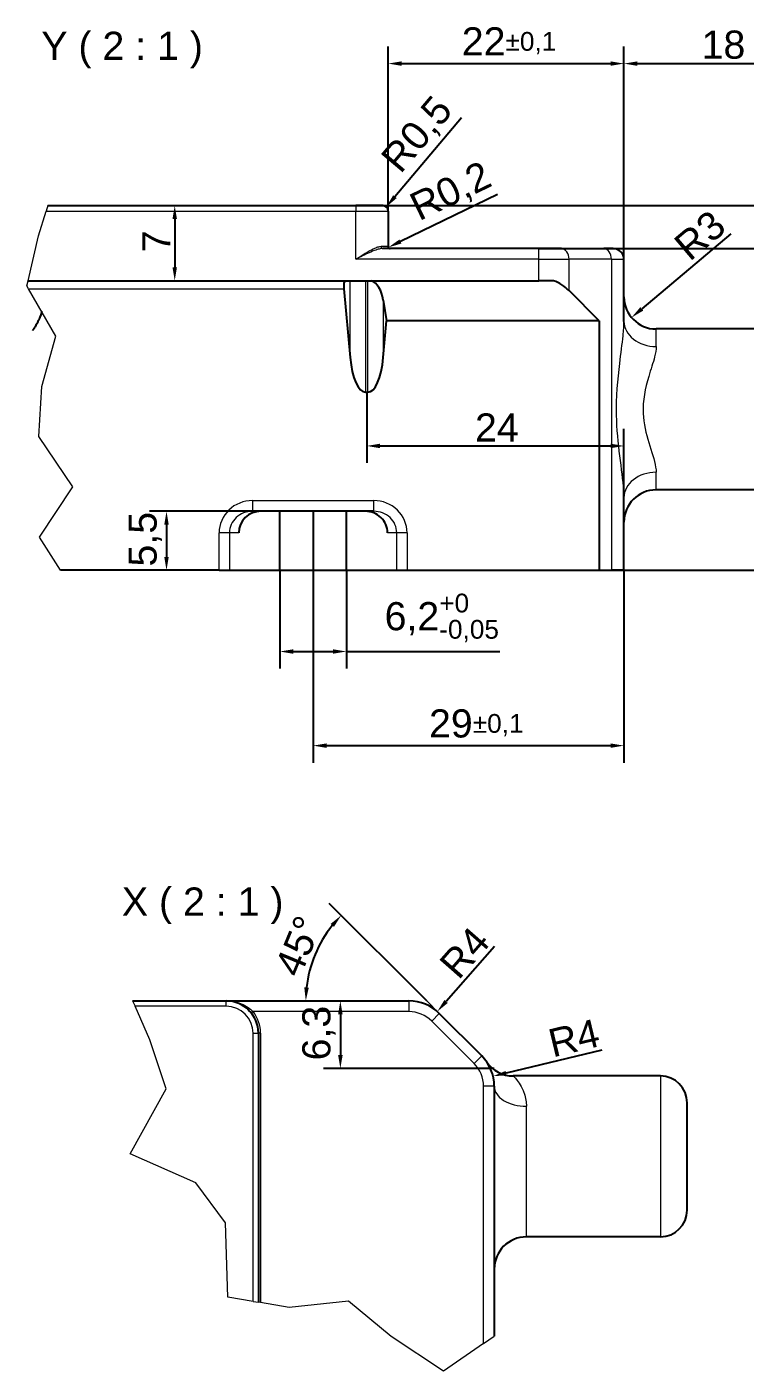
# Model space of a CAD drawing. Header units: millimetres. Extents: x 0 to 1486, y 0 to 1051.
# Drawn here: x 1168.7 to 1336.2, y 480.3 to 793.6 of the extents above; entities that cross this region are included whole.
import ezdxf

# ---------------------------------------------------------------- set-up
doc = ezdxf.new("R2010")
doc.units = ezdxf.units.MM
doc.header["$LTSCALE"] = 1.25
for name, color, linetype, lineweight, true_color in [('Bemaßungen(DIN)', 7, 'Continuous', 5, 0x262659), ('Bruchlinien(DIN)', 7, 'Continuous', 9, 0x262659), ('Sichtbare Kanten(DIN)', 7, 'Continuous', 25, 0x262659), ('Sichtbare tangentiale Kanten(DIN)', 7, 'Continuous', 15, 0x1a1a3e), ('Symbole(DIN)', 7, 'Continuous', 15, 0x262659)]:
    doc.layers.add(name, color=color, linetype=linetype, lineweight=lineweight, true_color=true_color)
doc.styles.add('Aktuell-DINGroßer Text', font='arial.ttf')
doc.dimstyles.new('STANDARD-DIN', dxfattribs={"dimscale": 1.25, "dimtxt": 5.25, "dimasz": 2.5, "dimexe": 3.175, "dimexo": 0, "dimgap": 0.8, "dimtad": 1, "dimrnd": 1e-08, "dimtxsty": 'Aktuell-DINGroßer Text', "dimcen": 0.09, "dimdle": 10, "dimclrd": 256, "dimclre": 256, "dimclrt": 256, "dimazin": 2, "dimtfac": 0.666667, "dimtmove": 0, "dimatfit": 3, "dimfxl": 1, "dimtolj": 1, "dimlwd": 25, "dimlwe": 25, "dimarcsym": 0})

# ---------------------------------------------------------------- blocks, each defined once
blk = doc.blocks.new('*D12')
at = {"layer": 'Bemaßungen(DIN)', "color": 250, "linetype": 'Continuous', "lineweight": 25, "true_color": 0x3f3f3f, "transparency": 16777216}
for p, q in [((1245.44, 751.95), (1452.53, 751.95)), ((1448.56, 748.82), (1448.56, 670.07)), ((1213.52, 666.95), (1452.53, 666.95))]:
    blk.add_line(p, q, dxfattribs=at)
at = {"layer": 'Bemaßungen(DIN)', "color": 250, "linetype": 'Continuous', "true_color": 0x3f3f3f, "transparency": 16777216}
for points in [[(1448.04, 748.82), (1449.08, 748.82), (1448.56, 751.95)], [(1448.04, 670.07), (1449.08, 670.07), (1448.56, 666.95)]]:
    blk.add_solid(points, dxfattribs=at)
at = {"layer": 'Defpoints', "color": 0, "linetype": 'Continuous', "transparency": 16777216}
for p in [(1245.44, 751.95), (1213.52, 666.95), (1448.56, 666.95)]:
    blk.add_point(p, dxfattribs=at)
at = {"layer": 'Bemaßungen(DIN)', "color": 179, "linetype": 'Continuous', "lineweight": 25, "true_color": 0x262659, "transparency": 16777216, "insert": (1440.11, 695.65), "char_height": 6.5625, "attachment_point": 1, "rotation": 90, "style": 'Aktuell-DINGroßer Text'}
blk.add_mtext('\\A1;34{\\H4.375;±0,1}', dxfattribs=at)
blk = doc.blocks.new('*D13')
at = {"layer": 'Bemaßungen(DIN)', "color": 250, "linetype": 'Continuous', "lineweight": 25, "true_color": 0x3f3f3f, "transparency": 16777216}
for p, q in [((1288.04, 741.95), (1427.29, 741.95)), ((1423.32, 738.82), (1423.32, 670.07)), ((1213.52, 666.95), (1427.29, 666.95))]:
    blk.add_line(p, q, dxfattribs=at)
at = {"layer": 'Bemaßungen(DIN)', "color": 250, "linetype": 'Continuous', "true_color": 0x3f3f3f, "transparency": 16777216}
for points in [[(1422.8, 738.82), (1423.84, 738.82), (1423.32, 741.95)], [(1422.8, 670.07), (1423.84, 670.07), (1423.32, 666.95)]]:
    blk.add_solid(points, dxfattribs=at)
at = {"layer": 'Defpoints', "color": 0, "linetype": 'Continuous', "transparency": 16777216}
for p in [(1288.04, 741.95), (1213.52, 666.95), (1423.32, 666.95)]:
    blk.add_point(p, dxfattribs=at)
at = {"layer": 'Bemaßungen(DIN)', "color": 179, "linetype": 'Continuous', "lineweight": 25, "true_color": 0x262659, "transparency": 16777216, "insert": (1414.87, 694.18), "char_height": 6.5625, "attachment_point": 1, "rotation": 90, "style": 'Aktuell-DINGroßer Text'}
blk.add_mtext('\\A1;30{\\H4.375;±0,1}', dxfattribs=at)
blk = doc.blocks.new('*D14')
at = {"layer": 'Bemaßungen(DIN)', "color": 250, "linetype": 'Continuous', "lineweight": 25, "true_color": 0x3f3f3f, "transparency": 16777216}
for p, q in [((1352.94, 704.45), (1406.91, 704.45)), ((1402.94, 701.32), (1402.94, 670.07)), ((1213.52, 666.95), (1406.91, 666.95))]:
    blk.add_line(p, q, dxfattribs=at)
at = {"layer": 'Bemaßungen(DIN)', "color": 250, "linetype": 'Continuous', "true_color": 0x3f3f3f, "transparency": 16777216}
for points in [[(1402.42, 701.32), (1403.46, 701.32), (1402.94, 704.45)], [(1402.42, 670.07), (1403.46, 670.07), (1402.94, 666.95)]]:
    blk.add_solid(points, dxfattribs=at)
at = {"layer": 'Defpoints', "color": 0, "linetype": 'Continuous', "transparency": 16777216}
for p in [(1352.94, 704.45), (1213.52, 666.95), (1402.94, 666.95)]:
    blk.add_point(p, dxfattribs=at)
at = {"layer": 'Bemaßungen(DIN)', "color": 179, "linetype": 'Continuous', "lineweight": 25, "true_color": 0x262659, "transparency": 16777216, "insert": (1394.48, 678.62), "char_height": 6.5625, "attachment_point": 1, "rotation": 90, "style": 'Aktuell-DINGroßer Text'}
blk.add_mtext('\\A1;15{\\H4.375;±0,1}', dxfattribs=at)
blk = doc.blocks.new('*D17')
at = {"layer": 'Bemaßungen(DIN)', "color": 250, "linetype": 'Continuous', "lineweight": 25, "true_color": 0x3f3f3f, "transparency": 16777216}
blk.add_line((1332.86, 745.37), (1312.09, 727.88), dxfattribs=at)
at = {"layer": 'Bemaßungen(DIN)', "color": 250, "linetype": 'Continuous', "true_color": 0x3f3f3f, "transparency": 16777216}
blk.add_solid([(1311.75, 728.28), (1312.43, 727.48), (1309.7, 725.87)], dxfattribs=at)
at = {"layer": 'Defpoints', "color": 0, "linetype": 'Continuous', "transparency": 16777216}
for p in [(1315.44, 730.7), (1309.7, 725.87)]:
    blk.add_point(p, dxfattribs=at)
at = {"layer": 'Bemaßungen(DIN)', "color": 179, "linetype": 'Continuous', "lineweight": 25, "true_color": 0x262659, "transparency": 16777216, "insert": (1319.03, 743.8), "char_height": 6.562, "attachment_point": 1, "rotation": 40.112, "style": 'Aktuell-DINGroßer Text'}
blk.add_mtext('\\A1;R3', dxfattribs=at)
blk = doc.blocks.new('*D18')
at = {"layer": 'Bemaßungen(DIN)', "color": 250, "linetype": 'Continuous', "lineweight": 25, "true_color": 0x3f3f3f, "transparency": 16777216}
blk.add_line((1278.41, 754.55), (1255.8, 743.59), dxfattribs=at)
at = {"layer": 'Bemaßungen(DIN)', "color": 250, "linetype": 'Continuous', "true_color": 0x3f3f3f, "transparency": 16777216}
blk.add_solid([(1255.57, 744.06), (1256.03, 743.12), (1252.99, 742.23)], dxfattribs=at)
at = {"layer": 'Defpoints', "color": 0, "linetype": 'Continuous', "transparency": 16777216}
for p in [(1252.99, 742.23), (1253.44, 742.45)]:
    blk.add_point(p, dxfattribs=at)
at = {"layer": 'Bemaßungen(DIN)', "color": 179, "linetype": 'Continuous', "lineweight": 25, "true_color": 0x262659, "transparency": 16777216, "insert": (1257.29, 754.19), "char_height": 6.562, "attachment_point": 1, "rotation": 25.8497, "style": 'Aktuell-DINGroßer Text'}
blk.add_mtext('\\A1;R0,2', dxfattribs=at)
blk = doc.blocks.new('*D19')
at = {"layer": 'Bemaßungen(DIN)', "color": 250, "linetype": 'Continuous', "lineweight": 25, "true_color": 0x3f3f3f, "transparency": 16777216}
blk.add_line((1270.02, 772.4), (1254.51, 754.04), dxfattribs=at)
at = {"layer": 'Bemaßungen(DIN)', "color": 250, "linetype": 'Continuous', "true_color": 0x3f3f3f, "transparency": 16777216}
blk.add_solid([(1254.11, 754.38), (1254.91, 753.7), (1252.49, 751.65)], dxfattribs=at)
at = {"layer": 'Defpoints', "color": 0, "linetype": 'Continuous', "transparency": 16777216}
for p in [(1251.69, 750.7), (1252.49, 751.65)]:
    blk.add_point(p, dxfattribs=at)
at = {"layer": 'Bemaßungen(DIN)', "color": 179, "linetype": 'Continuous', "lineweight": 25, "true_color": 0x262659, "transparency": 16777216, "insert": (1250.79, 763.41), "char_height": 6.562, "attachment_point": 1, "rotation": 49.8001, "style": 'Aktuell-DINGroßer Text'}
blk.add_mtext('\\A1;R0,5', dxfattribs=at)
blk = doc.blocks.new('*D20')
at = {"layer": 'Bemaßungen(DIN)', "color": 250, "linetype": 'Continuous', "lineweight": 25, "true_color": 0x3f3f3f, "transparency": 16777216}
for p, q in [((1252.94, 750.7), (1252.94, 789.04)), ((1307.94, 739.45), (1307.94, 789.04)), ((1256.06, 785.07), (1304.81, 785.07))]:
    blk.add_line(p, q, dxfattribs=at)
at = {"layer": 'Bemaßungen(DIN)', "color": 250, "linetype": 'Continuous', "true_color": 0x3f3f3f, "transparency": 16777216}
for points in [[(1256.06, 785.59), (1256.06, 784.55), (1252.94, 785.07)], [(1304.81, 785.59), (1304.81, 784.55), (1307.94, 785.07)]]:
    blk.add_solid(points, dxfattribs=at)
at = {"layer": 'Defpoints', "color": 0, "linetype": 'Continuous', "transparency": 16777216}
for p in [(1307.94, 785.07), (1252.94, 750.7), (1307.94, 739.45)]:
    blk.add_point(p, dxfattribs=at)
at = {"layer": 'Bemaßungen(DIN)', "color": 179, "linetype": 'Continuous', "lineweight": 25, "true_color": 0x262659, "transparency": 16777216, "insert": (1270.11, 793.53), "char_height": 6.5625, "attachment_point": 1, "style": 'Aktuell-DINGroßer Text'}
blk.add_mtext('\\A1;22{\\H4.375;±0,1}', dxfattribs=at)
blk = doc.blocks.new('*D21')
at = {"layer": 'Bemaßungen(DIN)', "color": 250, "linetype": 'Continuous', "lineweight": 25, "true_color": 0x3f3f3f, "transparency": 16777216}
for p, q in [((1307.94, 739.45), (1307.94, 789.04)), ((1352.94, 716.95), (1352.94, 789.04)), ((1311.06, 785.07), (1349.81, 785.07))]:
    blk.add_line(p, q, dxfattribs=at)
at = {"layer": 'Bemaßungen(DIN)', "color": 250, "linetype": 'Continuous', "true_color": 0x3f3f3f, "transparency": 16777216}
for points in [[(1311.06, 785.59), (1311.06, 784.55), (1307.94, 785.07)], [(1349.81, 785.59), (1349.81, 784.55), (1352.94, 785.07)]]:
    blk.add_solid(points, dxfattribs=at)
at = {"layer": 'Defpoints', "color": 0, "linetype": 'Continuous', "transparency": 16777216}
for p in [(1352.94, 785.07), (1307.94, 739.45), (1352.94, 716.95)]:
    blk.add_point(p, dxfattribs=at)
at = {"layer": 'Bemaßungen(DIN)', "color": 179, "linetype": 'Continuous', "lineweight": 25, "true_color": 0x262659, "transparency": 16777216, "insert": (1326.04, 792.77), "char_height": 6.562, "attachment_point": 1, "style": 'Aktuell-DINGroßer Text'}
blk.add_mtext('\\A1;18', dxfattribs=at)
blk = doc.blocks.new('*D22')
at = {"layer": 'Bemaßungen(DIN)', "color": 250, "linetype": 'Continuous', "lineweight": 25, "true_color": 0x3f3f3f, "transparency": 16777216}
for p, q in [((1247.94, 708.44), (1247.94, 691.97)), ((1307.94, 683.92), (1307.94, 699.9)), ((1251.06, 695.94), (1304.81, 695.94))]:
    blk.add_line(p, q, dxfattribs=at)
at = {"layer": 'Bemaßungen(DIN)', "color": 250, "linetype": 'Continuous', "true_color": 0x3f3f3f, "transparency": 16777216}
for points in [[(1251.06, 696.46), (1251.06, 695.41), (1247.94, 695.94)], [(1304.81, 696.46), (1304.81, 695.41), (1307.94, 695.94)]]:
    blk.add_solid(points, dxfattribs=at)
at = {"layer": 'Defpoints', "color": 0, "linetype": 'Continuous', "transparency": 16777216}
for p in [(1247.94, 708.44), (1307.94, 695.94), (1307.94, 683.92)]:
    blk.add_point(p, dxfattribs=at)
at = {"layer": 'Bemaßungen(DIN)', "color": 179, "linetype": 'Continuous', "lineweight": 25, "true_color": 0x262659, "transparency": 16777216, "insert": (1273.19, 703.52), "char_height": 6.562, "attachment_point": 1, "style": 'Aktuell-DINGroßer Text'}
blk.add_mtext('\\A1;24', dxfattribs=at)
blk = doc.blocks.new('*D23')
at = {"layer": 'Bemaßungen(DIN)', "color": 250, "linetype": 'Continuous', "lineweight": 25, "true_color": 0x3f3f3f, "transparency": 16777216}
for p, q in [((1235.44, 680.7), (1235.44, 622.1)), ((1307.94, 666.95), (1307.94, 622.1)), ((1238.56, 626.07), (1304.81, 626.07))]:
    blk.add_line(p, q, dxfattribs=at)
at = {"layer": 'Bemaßungen(DIN)', "color": 250, "linetype": 'Continuous', "true_color": 0x3f3f3f, "transparency": 16777216}
for points in [[(1238.56, 626.59), (1238.56, 625.55), (1235.44, 626.07)], [(1304.81, 626.59), (1304.81, 625.55), (1307.94, 626.07)]]:
    blk.add_solid(points, dxfattribs=at)
at = {"layer": 'Defpoints', "color": 0, "linetype": 'Continuous', "transparency": 16777216}
for p in [(1235.44, 680.7), (1307.94, 666.95), (1307.94, 626.07)]:
    blk.add_point(p, dxfattribs=at)
at = {"layer": 'Bemaßungen(DIN)', "color": 179, "linetype": 'Continuous', "lineweight": 25, "true_color": 0x262659, "transparency": 16777216, "insert": (1262.47, 634.53), "char_height": 6.5625, "attachment_point": 1, "style": 'Aktuell-DINGroßer Text'}
blk.add_mtext('\\A1;29{\\H4.375;±0,1}', dxfattribs=at)
blk = doc.blocks.new('*D24')
at = {"layer": 'Bemaßungen(DIN)', "color": 250, "linetype": 'Continuous', "lineweight": 25, "true_color": 0x3f3f3f, "transparency": 16777216}
for p, q in [((1221.28, 680.7), (1197.27, 680.7)), ((1201.24, 677.57), (1201.24, 670.07))]:
    blk.add_line(p, q, dxfattribs=at)
at = {"layer": 'Bemaßungen(DIN)', "color": 250, "linetype": 'Continuous', "true_color": 0x3f3f3f, "transparency": 16777216}
for points in [[(1200.72, 677.57), (1201.76, 677.57), (1201.24, 680.7)], [(1200.72, 670.07), (1201.76, 670.07), (1201.24, 666.95)]]:
    blk.add_solid(points, dxfattribs=at)
at = {"layer": 'Defpoints', "color": 0, "linetype": 'Continuous', "transparency": 16777216}
for p in [(1221.28, 680.7), (1201.24, 666.95), (1201.24, 666.95)]:
    blk.add_point(p, dxfattribs=at)
at = {"layer": 'Bemaßungen(DIN)', "color": 179, "linetype": 'Continuous', "lineweight": 25, "true_color": 0x262659, "transparency": 16777216, "insert": (1192.38, 667.82), "char_height": 6.562, "attachment_point": 1, "rotation": 90, "style": 'Aktuell-DINGroßer Text'}
blk.add_mtext('\\A1;5,5', dxfattribs=at)
blk = doc.blocks.new('*D25')
at = {"layer": 'Bemaßungen(DIN)', "color": 250, "linetype": 'Continuous', "lineweight": 25, "true_color": 0x3f3f3f, "transparency": 16777216}
for p, q in [((1227.69, 666.95), (1227.69, 644.04)), ((1243.19, 666.95), (1243.19, 644.04)), ((1230.81, 648.01), (1240.06, 648.01)), ((1243.19, 648.01), (1279, 648.01))]:
    blk.add_line(p, q, dxfattribs=at)
at = {"layer": 'Bemaßungen(DIN)', "color": 250, "linetype": 'Continuous', "true_color": 0x3f3f3f, "transparency": 16777216}
for points in [[(1230.81, 648.53), (1230.81, 647.49), (1227.69, 648.01)], [(1240.06, 648.53), (1240.06, 647.49), (1243.19, 648.01)]]:
    blk.add_solid(points, dxfattribs=at)
at = {"layer": 'Defpoints', "color": 0, "linetype": 'Continuous', "transparency": 16777216}
for p in [(1227.69, 666.95), (1243.19, 666.95), (1243.19, 648.01)]:
    blk.add_point(p, dxfattribs=at)
at = {"layer": 'Bemaßungen(DIN)', "color": 179, "linetype": 'Continuous', "lineweight": 25, "true_color": 0x262659, "transparency": 16777216, "insert": (1252.11, 661.5), "char_height": 6.5625, "attachment_point": 1, "style": 'Aktuell-DINGroßer Text'}
blk.add_mtext('\\A1;6,2{\\H4.375;\\S+0^ -0,05;}', dxfattribs=at)
blk = doc.blocks.new('*D26')
at = {"layer": 'Bemaßungen(DIN)', "color": 250, "linetype": 'Continuous', "lineweight": 25, "true_color": 0x3f3f3f, "transparency": 16777216}
blk.add_line((1203.16, 748.82), (1203.16, 737.57), dxfattribs=at)
at = {"layer": 'Bemaßungen(DIN)', "color": 250, "linetype": 'Continuous', "true_color": 0x3f3f3f, "transparency": 16777216}
for points in [[(1202.64, 748.82), (1203.68, 748.82), (1203.16, 751.95)], [(1202.64, 737.57), (1203.68, 737.57), (1203.16, 734.45)]]:
    blk.add_solid(points, dxfattribs=at)
at = {"layer": 'Defpoints', "color": 0, "linetype": 'Continuous', "transparency": 16777216}
for p in [(1203.16, 751.95), (1203.16, 734.45), (1224.62, 734.45)]:
    blk.add_point(p, dxfattribs=at)
at = {"layer": 'Bemaßungen(DIN)', "color": 179, "linetype": 'Continuous', "lineweight": 25, "true_color": 0x262659, "transparency": 16777216, "insert": (1195.6, 741.07), "char_height": 6.562, "attachment_point": 1, "rotation": 90, "style": 'Aktuell-DINGroßer Text'}
blk.add_mtext('\\A1;7', dxfattribs=at)
blk = doc.blocks.new('*D27')
at = {"layer": 'Bemaßungen(DIN)', "color": 250, "linetype": 'Continuous', "lineweight": 25, "true_color": 0x3f3f3f, "transparency": 16777216}
for p, q in [((1241.79, 563.43), (1241.79, 553.93)), ((1277.68, 550.81), (1237.83, 550.81))]:
    blk.add_line(p, q, dxfattribs=at)
at = {"layer": 'Bemaßungen(DIN)', "color": 250, "linetype": 'Continuous', "true_color": 0x3f3f3f, "transparency": 16777216}
for points in [[(1241.27, 563.43), (1242.32, 563.43), (1241.79, 566.56)], [(1241.27, 553.93), (1242.32, 553.93), (1241.79, 550.81)]]:
    blk.add_solid(points, dxfattribs=at)
at = {"layer": 'Defpoints', "color": 0, "linetype": 'Continuous', "transparency": 16777216}
for p in [(1241.79, 566.56), (1241.79, 550.81), (1277.68, 550.81)]:
    blk.add_point(p, dxfattribs=at)
at = {"layer": 'Bemaßungen(DIN)', "color": 179, "linetype": 'Continuous', "lineweight": 25, "true_color": 0x262659, "transparency": 16777216, "insert": (1232.91, 552.69), "char_height": 6.562, "attachment_point": 1, "rotation": 90, "style": 'Aktuell-DINGroßer Text'}
blk.add_mtext('\\A1;6,3', dxfattribs=at)
blk = doc.blocks.new('*D28')
at = {"layer": 'Bemaßungen(DIN)', "color": 250, "linetype": 'Continuous', "lineweight": 25, "true_color": 0x3f3f3f, "transparency": 16777216}
blk.add_line((1261.92, 566.57), (1239.18, 589.3), dxfattribs=at)
blk.add_arc((1261.93, 566.56), 28.2, 141.3535, 173.6465, dxfattribs=at)
at = {"layer": 'Bemaßungen(DIN)', "color": 250, "linetype": 'Continuous', "true_color": 0x3f3f3f, "transparency": 16777216}
for points in [[(1239.52, 584.51), (1240.29, 583.82), (1241.99, 586.5)], [(1234.42, 569.65), (1233.38, 569.71), (1233.73, 566.56)]]:
    blk.add_solid(points, dxfattribs=at)
at = {"layer": 'Defpoints', "color": 0, "linetype": 'Continuous', "transparency": 16777216}
for p in [(1234.69, 573.86), (1215.18, 566.56), (1261.92, 566.57), (1261.93, 566.56)]:
    blk.add_point(p, dxfattribs=at)
at = {"layer": 'Bemaßungen(DIN)', "color": 179, "linetype": 'Continuous', "lineweight": 25, "true_color": 0x262659, "transparency": 16777216, "insert": (1226.27, 574.22), "char_height": 6.562, "attachment_point": 1, "rotation": 67.5, "style": 'Aktuell-DINGroßer Text'}
blk.add_mtext('\\A1;45°', dxfattribs=at)
blk = doc.blocks.new('*D29')
at = {"layer": 'Bemaßungen(DIN)', "color": 250, "linetype": 'Continuous', "lineweight": 25, "true_color": 0x3f3f3f, "transparency": 16777216}
blk.add_line((1277.73, 579.28), (1266.44, 566.42), dxfattribs=at)
at = {"layer": 'Bemaßungen(DIN)', "color": 250, "linetype": 'Continuous', "true_color": 0x3f3f3f, "transparency": 16777216}
blk.add_solid([(1266.05, 566.76), (1266.84, 566.08), (1264.38, 564.07)], dxfattribs=at)
at = {"layer": 'Defpoints', "color": 0, "linetype": 'Continuous', "transparency": 16777216}
for p in [(1264.38, 564.07), (1257.78, 556.56)]:
    blk.add_point(p, dxfattribs=at)
at = {"layer": 'Bemaßungen(DIN)', "color": 179, "linetype": 'Continuous', "lineweight": 25, "true_color": 0x262659, "transparency": 16777216, "insert": (1264.43, 575.58), "char_height": 6.562, "attachment_point": 1, "rotation": 48.7158, "style": 'Aktuell-DINGroßer Text'}
blk.add_mtext('\\A1;R4', dxfattribs=at)
blk = doc.blocks.new('*D30')
at = {"layer": 'Bemaßungen(DIN)', "color": 250, "linetype": 'Continuous', "lineweight": 25, "true_color": 0x3f3f3f, "transparency": 16777216}
blk.add_line((1302.78, 555.1), (1280.44, 549.73), dxfattribs=at)
at = {"layer": 'Bemaßungen(DIN)', "color": 250, "linetype": 'Continuous', "true_color": 0x3f3f3f, "transparency": 16777216}
blk.add_solid([(1280.32, 550.24), (1280.56, 549.23), (1277.4, 549)], dxfattribs=at)
at = {"layer": 'Defpoints', "color": 0, "linetype": 'Continuous', "transparency": 16777216}
for p in [(1277.4, 549), (1267.68, 546.67)]:
    blk.add_point(p, dxfattribs=at)
at = {"layer": 'Bemaßungen(DIN)', "color": 179, "linetype": 'Continuous', "lineweight": 25, "true_color": 0x262659, "transparency": 16777216, "insert": (1289.78, 559.75), "char_height": 6.562, "attachment_point": 1, "rotation": 13.5078, "style": 'Aktuell-DINGroßer Text'}
blk.add_mtext('\\A1;R4', dxfattribs=at)

msp = doc.modelspace()

# ---------------------------------------------------------------- linework, layer by layer
at = {"layer": 'Bemaßungen(DIN)'}
msp.add_line((1264.856, 563.6292), (1261.927, 566.5582), dxfattribs=at)
at = {"layer": 'Bruchlinien(DIN)'}
for p, q in [((1171.4209, 744.9466), (1173.2013, 750.6984)), ((1173.5883, 751.9484), (1173.2013, 750.6984)), ((1168.9588, 734.4484), (1171.4209, 744.9466)), ((1168.6746, 733.2363), (1168.9588, 734.4484)), ((1169.059, 732.5734), (1168.6746, 733.2363)), ((1175.465, 721.526), (1169.059, 732.5734)), ((1172.1933, 709.8157), (1175.465, 721.526)), ((1171.4954, 698.1054), (1172.1933, 709.8157)), ((1179.3863, 686.3951), (1171.4954, 698.1054)), ((1171.6289, 674.6848), (1179.3863, 686.3951)), ((1176.4879, 666.9484), (1171.6289, 674.6848)), ((1193.348, 566.5582), (1193.8956, 565.3082)), ((1197.322, 557.4865), (1193.8956, 565.3082)), ((1201.1476, 546.0767), (1197.322, 557.4865)), ((1192.7369, 530.8734), (1201.1476, 546.0767)), ((1208.1082, 524.146), (1192.7369, 530.8734)), ((1214.9865, 514.8022), (1208.1082, 524.146)), ((1215.5283, 497.5087), (1214.9865, 514.8022)), ((1221.427, 496.5156), (1215.5283, 497.5087)), ((1221.427, 496.5156), (1222.677, 496.3052)), ((1223.177, 496.221), (1222.677, 496.3052)), ((1229.8366, 495.0998), (1223.177, 496.221)), ((1243.6714, 496.5358), (1229.8366, 495.0998)), ((1253.6574, 488.307), (1243.6714, 496.5358)), ((1265.8556, 480.2587), (1253.6574, 488.307)), ((1275.177, 486.6924), (1265.8556, 480.2587)), ((1275.177, 486.6924), (1277.677, 488.4179))]:
    msp.add_line(p, q, dxfattribs=at)
at = {"layer": 'Sichtbare Kanten(DIN)'}
for p, q in [((1173.5883, 751.9484), (1245.4364, 751.9484)), ((1251.6864, 751.9484), (1245.4364, 751.9484)), ((1252.9364, 750.6984), (1252.9364, 742.4484)), ((1288.0442, 741.9484), (1251.6814, 741.9484)), ((1293.3475, 741.9484), (1288.0442, 741.9484)), ((1293.3475, 741.9484), (1303.2397, 741.9484)), ((1305.4364, 741.9484), (1303.2397, 741.9484)), ((1307.9364, 724.9784), (1307.9364, 739.4484)), ((1168.9588, 734.4484), (1288.0442, 734.4484)), ((1291.5241, 734.4484), (1288.0442, 734.4484)), ((1242.5993, 732.5734), (1244.0666, 716.562)), ((1302.1864, 725.0734), (1295.1153, 732.1444)), ((1251.8061, 729.944), (1252.5861, 725.0734)), ((1251.8061, 716.562), (1252.5861, 725.0734)), ((1302.1864, 725.0734), (1252.5861, 725.0734)), ((1302.1864, 725.0734), (1302.1864, 666.9484)), ((1346.6864, 723.1984), (1315.4364, 723.1984)), ((1247.6888, 708.4355), (1248.1839, 708.4355)), ((1307.9364, 666.9484), (1307.9364, 683.9183)), ((1346.6864, 685.6984), (1315.4364, 685.6984)), ((1249.5901, 680.6984), (1221.2826, 680.6984)), ((1227.6864, 666.9484), (1227.6864, 680.6984)), ((1243.1864, 666.9484), (1243.1864, 680.6984)), ((1213.5181, 666.9484), (1176.4879, 666.9484)), ((1213.5181, 666.9484), (1215.9329, 666.9484)), ((1215.9329, 666.9484), (1227.6864, 666.9484)), ((1243.1864, 666.9484), (1254.9399, 666.9484)), ((1254.9399, 666.9484), (1257.3547, 666.9484)), ((1257.3547, 666.9484), (1302.1864, 666.9484)), ((1302.1864, 666.9484), (1305.0074, 666.9484)), ((1307.9364, 666.9484), (1305.0074, 666.9484)), ((1193.348, 566.5582), (1215.177, 566.5582)), ((1215.177, 566.5582), (1257.7849, 566.5582)), ((1264.856, 563.6292), (1274.7481, 553.7371)), ((1222.677, 559.0582), (1222.677, 496.3052)), ((1316.427, 549.0582), (1282.1129, 549.0582)), ((1277.677, 546.666), (1277.677, 488.4179)), ((1322.677, 517.8082), (1322.677, 542.8082)), ((1316.427, 511.5582), (1285.177, 511.5582))]:
    msp.add_line(p, q, dxfattribs=at)
for centre, radius, start, end in [((1251.6864, 750.6984), 1.25, 0, 90), ((1253.4364, 742.4484), 0.5, 180, 270), ((1305.4364, 739.4484), 2.5, 0, 90), ((1288.0442, 725.0734), 10, 45, 69.635865), ((1315.4364, 730.6984), 7.5, 180, 270), ((1315.4364, 678.1984), 7.5, 90, 180), ((1215.177, 559.0582), 7.5, 0, 90), ((1257.7849, 556.5582), 10, 45, 90), ((1267.677, 546.666), 10, 0, 45), ((1282.1129, 556.5582), 7.5, 214.420688, 270), ((1316.427, 542.8082), 6.25, 0, 90), ((1316.427, 517.8082), 6.25, 270, 0), ((1285.177, 504.0582), 7.5, 90, 180)]:
    msp.add_arc(centre, radius, start, end, dxfattribs=at)
for centre, major_axis, ratio, start_param, end_param in [((1243.0714, 732.5734), (-0.1833, 1.8744), 0.24955345, 6.25878668, 7.829583), ((1248.1839, 728.3201), (0, 6.2743), 0.59767248, 4.97418837, 6.06697702), ((1247.6888, 719.3998), (0, -10.9643), 0.34202014, 4.97418837, 6.28318531), ((1248.1839, 719.3998), (0, -10.9643), 0.34202014, 0, 1.30899694), ((1223.2484, 675.6984), (-5.1541, -0.4986), 0.96527014, 4.61249557, 6.18329189), ((1247.6244, 675.6984), (5.1541, -0.4986), 0.96527014, 0.09989341, 1.67068974)]:
    msp.add_ellipse(centre, major_axis=major_axis, ratio=ratio, start_param=start_param, end_param=end_param, dxfattribs=at)
for points, knots in [([(1172.1424, 727.2559), (1172.0849, 727.0677), (1172.0286, 726.8922), (1171.9177, 726.5594), (1171.8681, 726.4201), (1171.8279, 726.3081), (1171.8202, 726.2871), (1171.8202, 726.2871)], [1.511422307, 1.511422307, 1.511422307, 1.511422307, 1.554744438, 1.554744438, 1.610086085, 1.610086085, 1.639473846, 1.639473846, 1.639473846, 1.639473846]), ([(1172.1424, 727.2559), (1172.0849, 727.0677), (1172.0286, 726.8922), (1171.9177, 726.5594), (1171.8681, 726.4201), (1171.8279, 726.3081), (1171.8202, 726.2871), (1171.8202, 726.2871)], [1.511422307, 1.511422307, 1.511422307, 1.511422307, 1.554744438, 1.554744438, 1.610086085, 1.610086085, 1.639473846, 1.639473846, 1.639473846, 1.639473846]), ([(1172.1415, 727.2575), (1172.1125, 727.1646), (1172.0858, 727.0809), (1172.0308, 726.9113), (1172.0065, 726.8385), (1171.9865, 726.779), (1171.9827, 726.7679), (1171.9827, 726.7679)], [1.172175746, 1.172175746, 1.172175746, 1.172175746, 1.1914399179, 1.1914399179, 1.2190162214, 1.2190162214, 1.2344246871, 1.2344246871, 1.2344246871, 1.2344246871]), ([(1172.1415, 727.2575), (1172.1125, 727.1646), (1172.0858, 727.0809), (1172.0308, 726.9113), (1172.0065, 726.8385), (1171.9865, 726.779), (1171.9827, 726.7679), (1171.9827, 726.7679)], [1.1721757461, 1.1721757461, 1.1721757461, 1.1721757461, 1.1914399178, 1.1914399178, 1.2190162214, 1.2190162214, 1.2344246871, 1.2344246871, 1.2344246871, 1.2344246871]), ([(1171.7511, 726.0964), (1171.7511, 726.0964), (1171.7507, 726.0953), (1171.7451, 726.0805), (1171.7192, 726.0108), (1171.6777, 725.9027), (1171.6635, 725.8661), (1171.633, 725.7886), (1171.6183, 725.7516), (1171.5863, 725.6724), (1171.5732, 725.6402), (1171.5441, 725.5697), (1171.5293, 725.5342), (1171.4914, 725.4447), (1171.4667, 725.3874), (1171.415, 725.2699), (1171.3879, 725.2094), (1171.2925, 725.0013), (1171.2207, 724.8525), (1170.9223, 724.264), (1170.6714, 723.8357), (1170.3197, 723.3159), (1170.24, 723.2027), (1170.0968, 723.0073), (1170.0343, 722.9245), (1169.9697, 722.8416), (1169.969, 722.8406), (1169.968, 722.8393), (1169.9677, 722.8389), (1169.9674, 722.8386)], [2.526932728, 2.526932728, 2.526932728, 2.526932728, 2.53612318, 2.53612318, 2.583300461, 2.583300461, 2.605734578, 2.605734578, 2.622585986, 2.622585986, 2.631566932, 2.631566932, 2.63833892, 2.63833892, 2.646666884, 2.646666884, 2.654847438, 2.654847438, 2.674938891, 2.674938891, 2.735274562, 2.735274562, 2.752392641, 2.752392641, 2.765230108, 2.765230108, 2.765380532, 2.765380532, 2.765435338, 2.765435338, 2.765435338, 2.765435338]), ([(1171.8425, 726.3477), (1171.8425, 726.3477), (1171.8301, 726.3122), (1171.7359, 726.0523), (1171.6427, 725.8128), (1171.6094, 725.7297), (1171.6058, 725.7209), (1171.6058, 725.7209)], [2.137845179, 2.137845179, 2.137845179, 2.137845179, 2.198796497, 2.198796497, 2.32414384, 2.32414384, 2.352123755, 2.352123755, 2.352123755, 2.352123755]), ([(1171.8425, 726.3477), (1171.8425, 726.3477), (1171.8301, 726.3122), (1171.7359, 726.0523), (1171.6427, 725.8128), (1171.6094, 725.7297), (1171.6058, 725.7209), (1171.6058, 725.7209)], [2.137845179, 2.137845179, 2.137845179, 2.137845179, 2.198796497, 2.198796497, 2.32414384, 2.32414384, 2.352124999, 2.352124999, 2.352124999, 2.352124999]), ([(1172.0161, 726.8589), (1172.0161, 726.8589), (1172.0054, 726.8254), (1171.9439, 726.6386), (1171.8675, 726.4161), (1171.7834, 726.1825), (1171.7565, 726.1107), (1171.7381, 726.0617), (1171.7351, 726.054), (1171.7351, 726.054)], [1.789724076, 1.789724076, 1.789724076, 1.789724076, 1.832532443, 1.832532443, 1.903747696, 1.903747696, 1.965259003, 1.965259003, 1.991628295, 1.991628295, 1.991628295, 1.991628295]), ([(1172.0161, 726.8589), (1172.0161, 726.8589), (1172.0054, 726.8254), (1171.9439, 726.6386), (1171.8675, 726.4161), (1171.7834, 726.1825), (1171.7565, 726.1107), (1171.7381, 726.0617), (1171.7351, 726.054), (1171.7351, 726.054)], [1.789724076, 1.789724076, 1.789724076, 1.789724076, 1.832532443, 1.832532443, 1.903747696, 1.903747696, 1.965259003, 1.965259003, 1.991628295, 1.991628295, 1.991628295, 1.991628295])]:
    msp.add_open_spline(points, degree=3, knots=knots, dxfattribs=at)
at = {"layer": 'Sichtbare tangentiale Kanten(DIN)'}
for p, q in [((1173.2013, 750.6984), (1245.4364, 750.6984)), ((1245.4364, 751.9484), (1245.4364, 750.6984)), ((1245.4364, 739.4484), (1245.4364, 750.6984)), ((1245.4364, 750.6984), (1252.9364, 750.6984)), ((1252.9364, 742.4484), (1251.2911, 742.4484)), ((1288.0442, 739.4484), (1288.0442, 741.9484)), ((1288.0442, 739.4484), (1245.4364, 739.4484)), ((1288.0442, 734.4484), (1288.0442, 739.4484)), ((1288.0442, 739.4484), (1295.1153, 739.4484)), ((1305.0074, 739.4484), (1295.1153, 739.4484)), ((1295.1153, 732.1444), (1295.1153, 739.4484)), ((1305.0074, 739.4484), (1307.9364, 739.4484)), ((1305.0074, 739.4484), (1305.0074, 666.9484)), ((1244.0666, 716.562), (1244.0666, 734.4484)), ((1247.6888, 734.4484), (1247.6888, 708.4355)), ((1248.1839, 708.4355), (1248.1839, 734.4484)), ((1169.059, 732.5734), (1242.5993, 732.5734)), ((1251.8061, 729.944), (1251.8061, 716.562)), ((1315.4364, 719.1127), (1315.4364, 723.1984)), ((1315.4364, 685.6984), (1315.4364, 689.7841)), ((1221.2826, 683.1984), (1249.5901, 683.1984)), ((1221.2826, 683.1984), (1221.2826, 680.6984)), ((1249.5901, 680.6984), (1249.5901, 683.1984)), ((1213.5181, 666.9484), (1213.5181, 675.6984)), ((1215.9329, 675.6984), (1213.5181, 675.6984)), ((1215.9329, 675.6984), (1215.9329, 666.9484)), ((1218.072, 675.6984), (1215.9329, 675.6984)), ((1254.9399, 675.6984), (1252.8007, 675.6984)), ((1257.3547, 675.6984), (1254.9399, 675.6984)), ((1254.9399, 666.9484), (1254.9399, 675.6984)), ((1257.3547, 675.6984), (1257.3547, 666.9484)), ((1215.177, 565.3082), (1193.8956, 565.3082)), ((1215.177, 565.3082), (1215.177, 566.5582)), ((1257.7849, 566.5582), (1257.7849, 564.0582)), ((1221.422, 564.0582), (1221.0317, 563.7457)), ((1257.7849, 564.0582), (1221.422, 564.0582)), ((1264.856, 563.6292), (1263.0882, 561.8615)), ((1272.9803, 551.9693), (1263.0882, 561.8615)), ((1221.427, 496.5156), (1221.427, 559.0582)), ((1221.427, 559.0582), (1222.677, 559.0582)), ((1223.177, 559.0582), (1222.677, 559.0582)), ((1223.177, 559.0582), (1223.177, 496.221)), ((1274.7481, 553.7371), (1272.9803, 551.9693)), ((1316.427, 549.0582), (1316.427, 511.5582)), ((1275.177, 486.6924), (1275.177, 546.666)), ((1277.677, 546.666), (1275.177, 546.666)), ((1285.177, 511.5582), (1285.177, 541.9924))]:
    msp.add_line(p, q, dxfattribs=at)
for centre, radius, start, end in [((1215.177, 559.0582), 6.25, 0, 90), ((1215.177, 559.0582), 8, 0, 38.682187), ((1257.7849, 556.5582), 7.5, 45, 90), ((1267.677, 546.666), 7.5, 0, 45)]:
    msp.add_arc(centre, radius, start, end, dxfattribs=at)
for centre, major_axis, ratio, start_param, end_param in [((1251.6814, 742.4484), (0, -0.5), 0.78062475, 4.71238898, 6.28318531), ((1293.3475, 739.4484), (0, 2.5), 0.70710678, 4.71238898, 6.28318531), ((1303.2397, 739.4484), (0, 2.5), 0.70710678, 4.71238898, 6.28318531), ((1315.4364, 724.9784), (-7.5, 0), 0.78209698, 0, 1.57079633), ((1315.4364, 683.9183), (-7.5, 0), 0.78209698, 4.71238898, 6.28318531), ((1221.2826, 675.6984), (-7.7646, 0), 0.96592583, 4.71238898, 6.28318531), ((1249.5901, 675.6984), (7.7646, 0), 0.96592583, 0, 1.57079633), ((1221.2826, 675.6984), (-5.3498, 0), 0.93462193, 4.71238898, 6.28318531), ((1249.5901, 675.6984), (5.3498, 0), 0.93462193, 0, 1.57079633), ((1285.177, 546.666), (-7.5, 0), 0.62315674, 0, 1.57079633)]:
    msp.add_ellipse(centre, major_axis=major_axis, ratio=ratio, start_param=start_param, end_param=end_param, dxfattribs=at)
for points, knots in [([(1245.4364, 739.4484), (1245.9192, 739.7638), (1246.4062, 740.082), (1247.3668, 740.6942), (1247.8405, 740.9884), (1248.8122, 741.5552), (1249.3181, 741.8288), (1250.1293, 742.1888), (1250.4505, 742.3077), (1250.9422, 742.4232), (1251.1227, 742.4484), (1251.2911, 742.4484)], [-0.312898369, -0.312898369, -0.312898369, -0.312898369, -0.240428982, -0.240428982, -0.168720703, -0.168720703, -0.089631511, -0.089631511, -0.034473658, -0.034473658, 0, 0, 0, 0]), ([(1251.6814, 741.9484), (1251.5018, 741.9484), (1251.3093, 741.9274), (1250.7848, 741.8311), (1250.4421, 741.732), (1249.5769, 741.4321), (1249.0372, 741.2041), (1248.0008, 740.7318), (1247.4955, 740.4865), (1246.4708, 739.9764), (1245.9514, 739.7112), (1245.4364, 739.4484)], [0, 0, 0, 0, 0.034473658, 0.034473658, 0.089631511, 0.089631511, 0.168720703, 0.168720703, 0.240428982, 0.240428982, 0.312898369, 0.312898369, 0.312898369, 0.312898369]), ([(1307.9364, 683.9183), (1307.9364, 684.459), (1307.9138, 685.0347), (1307.5708, 690.2389), (1306.3269, 696.5123), (1306.1177, 707.2859), (1306.4845, 711.4512), (1307.2325, 717.5131), (1307.5383, 719.6697), (1307.8581, 722.8449), (1307.9364, 723.9736), (1307.9364, 724.9784)], [-1.89518461, -1.89518461, -1.89518461, -1.89518461, -1.79106717, -1.79106717, -0.99847738, -0.99847738, -0.50310876, -0.50310876, -0.19350337, -0.19350337, 0, 0, 0, 0]), ([(1315.4364, 719.1127), (1315.4364, 718.3949), (1315.2994, 717.5888), (1314.7398, 715.3208), (1314.2046, 713.7803), (1312.8956, 709.4504), (1312.2537, 706.4751), (1312.6198, 698.7798), (1314.7966, 694.2988), (1315.3968, 690.5815), (1315.4364, 690.1703), (1315.4364, 689.7841)], [0, 0, 0, 0, 0.19350337, 0.19350337, 0.50310876, 0.50310876, 0.99847738, 0.99847738, 1.79106717, 1.79106717, 1.89518461, 1.89518461, 1.89518461, 1.89518461]), ([(1215.177, 566.5582), (1215.8144, 566.5582), (1216.4586, 566.4945), (1217.7892, 566.2211), (1218.4719, 565.9995), (1219.6488, 565.4414), (1220.1441, 565.1439), (1220.8969, 564.564), (1221.1722, 564.3182), (1221.422, 564.0582)], [-0.000766415, -0.000766415, -0.000766415, -0.000766415, 0.088918247, 0.088918247, 0.187401234, 0.187401234, 0.264158603, 0.264158603, 0.312131959, 0.312131959, 0.312131959, 0.312131959]), ([(1282.116, 549.0578), (1282.1143, 549.058), (1282.1204, 549.0504), (1282.3604, 548.799), (1284.5372, 546.7622), (1285.1375, 542.9436), (1285.177, 542.4771), (1285.177, 541.9924)], [0.946538016, 0.946538016, 0.946538016, 0.946538016, 0.998477379, 0.998477379, 1.791067174, 1.791067174, 1.895184608, 1.895184608, 1.895184608, 1.895184608])]:
    msp.add_open_spline(points, degree=3, knots=knots, dxfattribs=at)

# ---------------------------------------------------------------- texts
at = {"layer": 'Symbole(DIN)', "color": 179, "true_color": 0x262659, "char_height": 6.5625, "attachment_point": 7, "style": 'Aktuell-DINGroßer Text'}
for s, insert in [('Y ( 2 : 1 )', (1172.0424, 783.9611)), ('X ( 2 : 1 )', (1190.8282, 584.4654))]:
    msp.add_mtext(s, dxfattribs=dict(at, insert=insert))

# ---------------------------------------------------------------- dimensions: what is measured, and where the dimension line sits
at = {"layer": 'Bemaßungen(DIN)', "color": 250, "linetype": 'Continuous', "lineweight": 25, "true_color": 0x3f3f3f}
for base, p1, p2, angle, override, picture, middle in [((1307.9364, 785.0734), (1252.9364, 750.6984), (1307.9364, 739.4484), 180, {"dimgap": 0.8, "dimdec": 2, "dimlfac": 0.4, "dimtol": 1, "dimlim": 0, "dimtp": 0.1, "dimtm": 0.1, "dimtdec": 2, "dimtofl": 0, "dimatfit": 1}, '*D20', (1280.4364, 785.0734)), ((1203.1579, 734.4484), (1203.1579, 751.9484), (1224.621, 734.4484), 270, {"dimgap": 0.8, "dimdec": 2, "dimlfac": 0.4, "dimse1": 1, "dimse2": 1, "dimtol": 0, "dimlim": 0, "dimtp": 0, "dimtm": 0, "dimtdec": 2, "dimtofl": 0, "dimatfit": 1}, '*D26', (1203.1579, 743.1984)), ((1448.5614, 666.9484), (1245.4364, 751.9484), (1213.5181, 666.9484), 270, {"dimgap": 0.8, "dimdec": 2, "dimlfac": 0.4, "dimtol": 1, "dimlim": 0, "dimtp": 0.1, "dimtm": 0.1, "dimtdec": 2, "dimtofl": 0, "dimatfit": 1}, '*D12', (1448.5614, 705.9202)), ((1423.3225, 666.9484), (1288.0442, 741.9484), (1213.5181, 666.9484), 90, {"dimgap": 0.8, "dimdec": 2, "dimlfac": 0.4, "dimtol": 1, "dimlim": 0, "dimtp": 0.1, "dimtm": 0.1, "dimtdec": 2, "dimtofl": 0, "dimatfit": 1}, '*D13', (1423.3225, 704.4484)), ((1402.9364, 666.9484), (1352.9364, 704.4484), (1213.5181, 666.9484), 270, {"dimgap": 0.8, "dimdec": 2, "dimlfac": 0.4, "dimtol": 1, "dimlim": 0, "dimtp": 0.1, "dimtm": 0.1, "dimtdec": 2, "dimtofl": 0, "dimatfit": 1}, '*D14', (1402.9364, 688.5861)), ((1307.9364, 695.9355), (1247.9364, 708.4355), (1307.9364, 683.9183), 180, {"dimgap": 0.8, "dimdec": 2, "dimlfac": 0.4, "dimtol": 0, "dimlim": 0, "dimtp": 0, "dimtm": 0, "dimtdec": 2, "dimtofl": 0, "dimatfit": 1}, '*D22', (1277.9364, 695.9355)), ((1201.238, 666.9484), (1221.2826, 680.6984), (1201.238, 666.9484), 90, {"dimgap": 0.8, "dimdec": 2, "dimlfac": 0.4, "dimse2": 1, "dimtol": 0, "dimlim": 0, "dimtp": 0, "dimtm": 0, "dimtdec": 2, "dimtofl": 0, "dimatfit": 1}, '*D24', (1201.238, 673.8234)), ((1307.9364, 626.0719), (1235.4364, 680.6984), (1307.9364, 666.9484), 180, {"dimgap": 0.8, "dimdec": 2, "dimlfac": 0.4, "dimtol": 1, "dimlim": 0, "dimtp": 0.1, "dimtm": 0.1, "dimtdec": 2, "dimtofl": 0, "dimatfit": 1}, '*D23', (1272.7973, 626.0719)), ((1241.7949, 550.8082), (1241.7949, 566.5582), (1277.677, 550.8082), 270, {"dimgap": 0.8, "dimdec": 2, "dimlfac": 0.4, "dimse1": 1, "dimtol": 0, "dimlim": 0, "dimtp": 0, "dimtm": 0, "dimtdec": 2, "dimtofl": 0, "dimatfit": 1}, '*D27', (1241.7949, 558.6832))]:
    dim = msp.add_linear_dim(base=base, p1=p1, p2=p2, angle=angle, dimstyle='STANDARD-DIN', override=override, dxfattribs=at)
    dim.commit()
    dim.dimension.update_dxf_attribs({"geometry": picture, "text_midpoint": middle, "dimtype": 160})
for base, p1, p2, override, picture, middle in [((1352.9364, 785.0734), (1307.9364, 739.4484), (1352.9364, 716.9484), {"dimgap": 0.8, "dimdec": 2, "dimlfac": 0.4, "dimtol": 0, "dimlim": 0, "dimtp": 0, "dimtm": 0, "dimtdec": 2, "dimtofl": 0, "dimatfit": 1}, '*D21', (1330.4364, 785.0734)), ((1243.1864, 648.0131), (1227.6864, 666.9484), (1243.1864, 666.9484), {"dimgap": 0.8, "dimdec": 2, "dimlfac": 0.4, "dimtol": 1, "dimlim": 0, "dimtp": 0, "dimtm": 0.05, "dimtdec": 2, "dimtofl": 0, "dimatfit": 2}, '*D25', (1265.0534, 648.0131))]:
    dim = msp.add_linear_dim(base=base, p1=p1, p2=p2, dimstyle='STANDARD-DIN', override=override, dxfattribs=at)
    dim.commit()
    dim.dimension.update_dxf_attribs({"geometry": picture, "text_midpoint": middle, "dimtype": 160})
for center, mpoint, picture, middle in [((1251.6864, 750.6984), (1252.4932, 751.6531), '*D19', (1263.4805, 764.6549)), ((1253.4364, 742.4484), (1252.9864, 742.2304), '*D18', (1269.3358, 750.1515)), ((1315.4364, 730.6984), (1309.7005, 725.8662), '*D17', (1328.0451, 741.3204)), ((1257.7849, 556.5582), (1264.3828, 564.0726), '*D29', (1273.591, 574.5599)), ((1267.677, 546.666), (1277.4004, 549.0018), '*D30', (1296.6746, 553.6319))]:
    dim = msp.add_radius_dim(center=center, mpoint=mpoint, dimstyle='STANDARD-DIN', override={"dimgap": 0.8, "dimdec": 2, "dimlfac": 0.4, "dimcen": 0, "dimtol": 0, "dimlim": 0, "dimtp": 0, "dimtm": 0, "dimtdec": 2, "dimtofl": 0}, dxfattribs=at)
    dim.commit()
    dim.dimension.update_dxf_attribs({"geometry": picture, "text_midpoint": middle, "dimtype": 164})
dim = msp.add_angular_dim_3p(base=(1234.6923, 573.8557), center=(1261.927, 566.5582), p1=(1261.9182, 566.567), p2=(1215.177, 566.5582), dimstyle='STANDARD-DIN', override={"dimgap": 0.8, "dimse2": 1, "dimadec": 2, "dimtol": 0, "dimlim": 0, "dimtp": 0, "dimtm": 0, "dimtdec": 0}, dxfattribs=at)
dim.commit()
dim.dimension.update_dxf_attribs({"geometry": '*D28', "text_midpoint": (1235.8778, 577.3481), "dimtype": 165})

doc.saveas('drawing.dxf')
